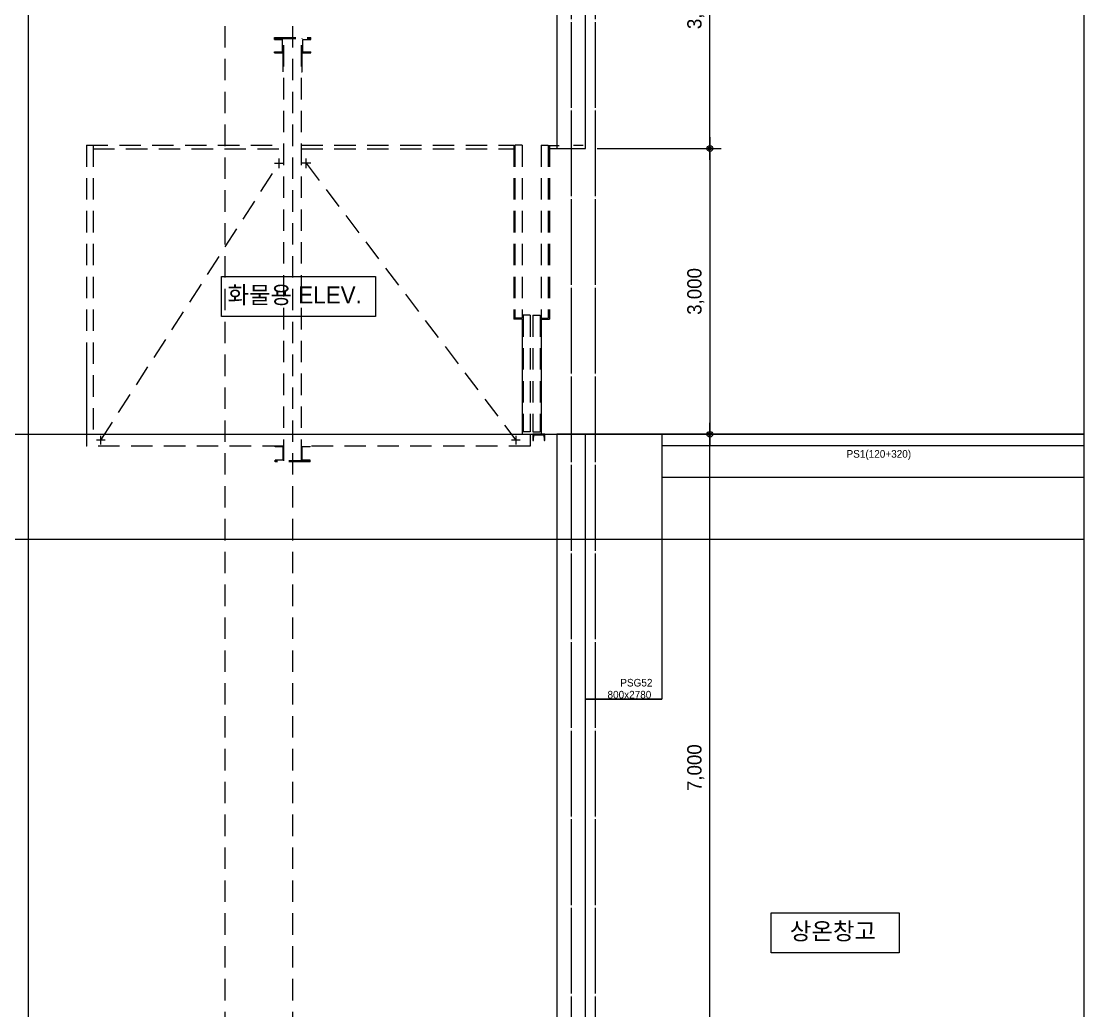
# Model space of a CAD drawing. Header units: millimetres. Extents: x 11948722 to 13111668, y -10771712 to -10232988.
# Drawn here: x 12272658 to 12283813, y -10552215 to -10541826 of the extents above; entities that cross this region are included whole.
import ezdxf
from ezdxf.enums import TextEntityAlignment as Align

# ---------------------------------------------------------------- set-up
doc = ezdxf.new("R2010")
doc.units = ezdxf.units.MM
doc.header["$LTSCALE"] = 150
doc.header["$MEASUREMENT"] = 0
doc.linetypes.add('CEN', pattern=[6.2, 6, -0.1, 0, -0.1])
doc.linetypes.add('HID', pattern=[2.3, 1.5, -0.8])
doc.layers.get('0').update_dxf_attribs({"linetype": 'CONTINUOUS'})
doc.layers.get('Defpoints').update_dxf_attribs({"color": 117, "linetype": 'CONTINUOUS'})
for name, color, linetype in [('A-중심선', 10, 'CEN'), ('CON-C', 2, 'CONTINUOUS'), ('elev', 8, 'HID'), ('Xref-계단단면도$0$3 dim0', 7, 'CONTINUOUS'), ('Xref-계단단면도$0$TEX', 3, 'CONTINUOUS'), ('Xref-계단단면도$0$TEX-SYM', 3, 'CONTINUOUS')]:
    doc.layers.add(name, color=color, linetype=linetype)
doc.styles.add('Xref-계단단면도$0$나눔고딕 Se', font='')
doc.styles.add('Xref-계단단면도$0$돋움', font='')
doc.styles.get('Xref-계단단면도$0$나눔고딕 Se').set_extended_font_data('Dotum')
doc.styles.get('Xref-계단단면도$0$돋움').set_extended_font_data('Dotum')
doc.dimstyles.new('Xref-계단단면도$0$A1-100', dxfattribs={"dimtxt": 3, "dimasz": 1, "dimexe": 2, "dimexo": 2, "dimgap": 1, "dimtad": 1, "dimdec": 0, "dimzin": 12, "dimdsep": 46, "dimlunit": 6, "dimtxsty": 'Xref-계단단면도$0$나눔고딕 Se', "dimblk1": 'Xref-계단단면도$0$DIMDOT', "dimblk2": 'Xref-계단단면도$0$DIMDOT', "dimsah": 1, "dimcen": -1, "dimdle": 2, "dimclrd": 256, "dimclre": 256, "dimclrt": 3, "dimadec": 0, "dimazin": 0, "dimtfac": 1, "dimtdec": 0, "dimtix": 1, "dimtmove": 2, "dimatfit": 3, "dimldrblk": 'Xref-계단단면도$0$DIMDOT', "dimfxl": 1, "dimtvp": 1, "dimtolj": 1, "dimtzin": 12, "dimlwd": -1, "dimlwe": -1, "dimarcsym": 0})

# ---------------------------------------------------------------- blocks, each defined once
blk = doc.blocks.new('Xref-계단단면도$0$DIMDOT')
at = {"color": 0}
blk.add_line((-2, 0), (2, 0), dxfattribs=at)
for radius in [0.5, 0.25]:
    blk.add_circle((0, 0), radius, dxfattribs=at)
blk = doc.blocks.new('*D82')
at = {"layer": 'Defpoints', "color": 0, "transparency": 16777216}
for p in [(12283813, -10536163), (12287413, -10536163), (12283813, -10566163)]:
    blk.add_point(p, dxfattribs=at)
at = {"layer": 'Xref-계단단면도$0$3 dim0', "transparency": 16777216}
for p, q in [((12283933, -10536163), (12287533, -10536163)), ((12287413, -10566103), (12287413, -10536223)), ((12283933, -10566163), (12287533, -10566163))]:
    blk.add_line(p, q, dxfattribs=at)
at = {"layer": 'Xref-계단단면도$0$3 dim0', "transparency": 16777216, "xscale": 60, "yscale": 60, "zscale": 60}
for p, rotation in [((12287413, -10536163), 90), ((12287413, -10566163), 270)]:
    blk.add_blockref('Xref-계단단면도$0$DIMDOT', p, dxfattribs=dict(at, rotation=rotation))
at = {"layer": 'Xref-계단단면도$0$3 dim0', "color": 3, "transparency": 16777216, "insert": (12287228, -10551163), "char_height": 210, "attachment_point": 5, "rotation": 90, "style": 'Xref-계단단면도$0$나눔고딕 Se'}
blk.add_mtext('\\A1;30,000', dxfattribs=at)
blk = doc.blocks.new('A$C1C387044')
at = {"layer": 'elev'}
for p, q in [((0, -36071), (0, -851)), ((-710, -36071), (-710, -1944)), ((-92, -9016), (-92, -4583)), ((92, -9016), (92, -4583)), ((-2165, -5703), (-92, -5703)), ((-2165, -5703), (-2165, -8739)), ((-2096, -5703), (-2096, -8739)), ((-2096, -5740), (-92, -5740)), ((92, -5703), (2321, -5703)), ((92, -5740), (2321, -5740)), ((2321, -5703), (2321, -7530)), ((2321, -5703), (2321, -7530)), ((2333, -5703), (2333, -7518)), ((2408, -5703), (2333, -5703)), ((2333, -5703), (2333, -7518)), ((2408, -5703), (2333, -5703)), ((2408, -5703), (2408, -7518)), ((2408, -5703), (2408, -7518)), ((2609, -5703), (2609, -7518)), ((2609, -5703), (2683, -5703)), ((2609, -5703), (2609, -7518)), ((2609, -5703), (2683, -5703)), ((2683, -5703), (2683, -7518)), ((2683, -5703), (2683, -7518)), ((2695, -5703), (2695, -7530)), ((2695, -5704), (2798, -5704)), ((2695, -5738), (3051, -5737)), ((2948, -5703), (3051, -5703)), ((2948, -5703), (3051, -5703)), ((-192, -5892), (-92, -5892)), ((-142, -5942), (-142, -5843)), ((192, -5892), (92, -5892)), ((142, -5942), (142, -5843)), ((2408, -7530), (2321, -7530)), ((2408, -7530), (2321, -7530)), ((2408, -7518), (2333, -7518)), ((2408, -7518), (2333, -7518)), ((2419, -7488), (2419, -8710)), ((2494, -7488), (2419, -7488)), ((2419, -7488), (2419, -8710)), ((2494, -7488), (2419, -7488)), ((2494, -7488), (2494, -8710)), ((2494, -7488), (2494, -8710)), ((2523, -7488), (2523, -8710)), ((2523, -7488), (2597, -7488)), ((2523, -7488), (2523, -8710)), ((2523, -7488), (2597, -7488)), ((2597, -7488), (2597, -8710)), ((2597, -7488), (2597, -8710)), ((2609, -7518), (2683, -7518)), ((2609, -7518), (2683, -7518)), ((2609, -7530), (2695, -7530)), ((2609, -7530), (2695, -7530)), ((-2165, -7903), (-2165, -8739)), ((-92, -8739), (-2165, -8739)), ((-2165, -8739), (-2165, -8862)), ((-1969, -8800), (-2061, -8800)), ((-2015, -8846), (-2015, -8754)), ((2494, -8739), (92, -8739)), ((2390, -8800), (2298, -8800)), ((2344, -8754), (2344, -8846)), ((2494, -8710), (2419, -8710)), ((2494, -8710), (2419, -8710)), ((2494, -8739), (2494, -8862)), ((2523, -8710), (2597, -8710)), ((2523, -8710), (2597, -8710)), ((2523, -8710), (2597, -8710)), ((2523, -8710), (2597, -8710)), ((-92, -8862), (-2165, -8862)), ((-185, -8869), (-185, -8862)), ((-100, -8869), (-185, -8869)), ((-100, -9008), (-100, -8869)), ((2494, -8862), (92, -8862)), ((100, -9008), (100, -8869)), ((185, -8869), (100, -8869)), ((185, -8869), (185, -8862)), ((-185, -9027), (-185, -9008)), ((-100, -9008), (-185, -9008)), ((185, -9016), (-185, -9016)), ((185, -9027), (-185, -9027)), ((185, -9008), (100, -9008)), ((185, -9027), (185, -9008))]:
    blk.add_line(p, q, dxfattribs=at)
at = {"layer": 'elev', "color": 8}
for p, q in [((-192, -4572), (192, -4572)), ((-192, -4591), (-192, -4572)), ((192, -4591), (192, -4572)), ((-192, -4583), (192, -4581)), ((-192, -4591), (-108, -4591)), ((-108, -4723), (-108, -4591)), ((-100, -4931), (-100, -4583)), ((100, -4931), (100, -4583)), ((108, -4591), (192, -4591)), ((108, -4723), (108, -4591)), ((-192, -4723), (-108, -4723)), ((-192, -4731), (-192, -4723)), ((-192, -4731), (-100, -4731)), ((100, -4731), (192, -4731)), ((108, -4723), (192, -4723)), ((192, -4731), (192, -4723)), ((92, -4931), (100, -4931))]:
    blk.add_line(p, q, dxfattribs=at)
at = {"layer": 'elev', "color": 7, "linetype": 'Continuous'}
for p, q in [((2695, -5703), (2695, -5746)), ((2648, -8737), (2523, -8737)), ((2523, -8737), (2523, -8802)), ((2648, -8737), (2523, -8737)), ((2523, -8737), (2523, -8802)), ((2523, -8802), (2524, -8802)), ((2523, -8802), (2524, -8802)), ((2528, -8799), (2533, -8743)), ((2528, -8799), (2533, -8743)), ((2533, -8743), (2637, -8743)), ((2533, -8743), (2637, -8743)), ((2637, -8743), (2642, -8799)), ((2637, -8743), (2642, -8799)), ((2646, -8802), (2648, -8802)), ((2646, -8802), (2648, -8802)), ((2648, -8802), (2648, -8737)), ((2648, -8802), (2648, -8737))]:
    blk.add_line(p, q, dxfattribs=at)
at = {"layer": 'elev', "color": 5}
for p, q in [((-2015, -8800), (-142, -5892)), ((142, -5892), (2344, -8800))]:
    blk.add_line(p, q, dxfattribs=at)
at = {"layer": 'elev', "linetype": 'Continuous'}
for p, q in [((2408, -7530), (2408, -8737)), ((2408, -7530), (2408, -8737)), ((2609, -7530), (2609, -8737)), ((2609, -7530), (2609, -8737))]:
    blk.add_line(p, q, dxfattribs=at)
at = {"layer": 'elev', "color": 7, "linetype": 'Continuous'}
for centre, start, end in [((2524, -8798), 270, 355), ((2524, -8798), 270, 355), ((2646, -8798), 185, 270), ((2646, -8798), 185, 270)]:
    blk.add_arc(centre, 4, start, end, dxfattribs=at)
blk = doc.blocks.new('*D777')
at = {"layer": 'Defpoints', "color": 0, "transparency": 16777216}
for p in [(12278283, -10546163), (12279888, -10546163), (12278583, -10553163)]:
    blk.add_point(p, dxfattribs=at)
at = {"layer": 'Xref-계단단면도$0$3 dim0', "transparency": 16777216}
for p, q in [((12278403, -10546163), (12280008, -10546163)), ((12279888, -10553103), (12279888, -10546223)), ((12278703, -10553163), (12280008, -10553163))]:
    blk.add_line(p, q, dxfattribs=at)
at = {"layer": 'Xref-계단단면도$0$3 dim0', "transparency": 16777216, "xscale": 60, "yscale": 60, "zscale": 60}
for p, rotation in [((12279888, -10546163), 90), ((12279888, -10553163), 270)]:
    blk.add_blockref('Xref-계단단면도$0$DIMDOT', p, dxfattribs=dict(at, rotation=rotation))
at = {"layer": 'Xref-계단단면도$0$3 dim0', "color": 3, "transparency": 16777216, "insert": (12279739, -10549663), "char_height": 150, "attachment_point": 5, "rotation": 90, "style": 'Xref-계단단면도$0$나눔고딕 Se'}
blk.add_mtext('\\A1;7,000', dxfattribs=at)
blk = doc.blocks.new('*D779')
at = {"layer": 'Defpoints', "color": 0, "transparency": 16777216}
for p in [(12278583, -10543163), (12279677, -10546163), (12279888, -10546163)]:
    blk.add_point(p, dxfattribs=at)
at = {"layer": 'Xref-계단단면도$0$3 dim0', "transparency": 16777216}
for p, q in [((12278703, -10543163), (12280008, -10543163)), ((12279888, -10543223), (12279888, -10546103)), ((12279797, -10546163), (12280008, -10546163))]:
    blk.add_line(p, q, dxfattribs=at)
at = {"layer": 'Xref-계단단면도$0$3 dim0', "transparency": 16777216, "xscale": 60, "yscale": 60, "zscale": 60}
for p, rotation in [((12279888, -10543163), 90), ((12279888, -10546163), 270)]:
    blk.add_blockref('Xref-계단단면도$0$DIMDOT', p, dxfattribs=dict(at, rotation=rotation))
at = {"layer": 'Xref-계단단면도$0$3 dim0', "color": 3, "transparency": 16777216, "insert": (12279739, -10544663), "char_height": 150, "attachment_point": 5, "rotation": 90, "style": 'Xref-계단단면도$0$나눔고딕 Se'}
blk.add_mtext('\\A1;3,000', dxfattribs=at)
blk = doc.blocks.new('*D780')
at = {"layer": 'Defpoints', "color": 0, "transparency": 16777216}
for p in [(12278283, -10540163), (12279888, -10540163), (12278583, -10543163)]:
    blk.add_point(p, dxfattribs=at)
at = {"layer": 'Xref-계단단면도$0$3 dim0', "transparency": 16777216}
for p, q in [((12278403, -10540163), (12280008, -10540163)), ((12279888, -10543103), (12279888, -10540223)), ((12278703, -10543163), (12280008, -10543163))]:
    blk.add_line(p, q, dxfattribs=at)
at = {"layer": 'Xref-계단단면도$0$3 dim0', "transparency": 16777216, "xscale": 60, "yscale": 60, "zscale": 60}
for p, rotation in [((12279888, -10540163), 90), ((12279888, -10543163), 270)]:
    blk.add_blockref('Xref-계단단면도$0$DIMDOT', p, dxfattribs=dict(at, rotation=rotation))
at = {"layer": 'Xref-계단단면도$0$3 dim0', "color": 3, "transparency": 16777216, "insert": (12279739, -10541663), "char_height": 150, "attachment_point": 5, "rotation": 90, "style": 'Xref-계단단면도$0$나눔고딕 Se'}
blk.add_mtext('\\A1;3,000', dxfattribs=at)

msp = doc.modelspace()

# ---------------------------------------------------------------- linework, layer by layer
at = {"layer": 'A-중심선'}
for p, q in [((12278432.6, -10528812.8), (12278432.6, -10580443.8)), ((12278682.6, -10528812.8), (12278682.6, -10580443.8))]:
    msp.add_line(p, q, dxfattribs=at)
at = {"layer": 'A-중심선', "linetype": 'ByBlock', "ltscale": 0.5}
for p, q in [((12266187.3, -10546162.8), (12283813.3, -10546162.8)), ((12266187.3, -10547262.8), (12283813.3, -10547262.8))]:
    msp.add_line(p, q, dxfattribs=at)
at = {"layer": 'CON-C'}
msp.add_line((12278582.6, -10548942.8), (12279382.6, -10548942.8), dxfattribs=at)
for points in [[(12283813.3, -10576387.8), (12278582.6, -10576387.8), (12278582.6, -10576162.8), (12278282.6, -10576162.8), (12278282.6, -10578062.8), (12272732.6, -10578062.8), (12272732.6, -10540162.8), (12278282.6, -10540162.8), (12278282.6, -10543162.8), (12278582.6, -10543162.8), (12278582.6, -10537165.8)], [(12283813.3, -10546162.8), (12278282.6, -10546162.8), (12278282.6, -10553162.8), (12278582.6, -10553162.8), (12278582.6, -10546612.8)], [(12283813.3, -10546282.8), (12279382.6, -10546282.8)], [(12279382.6, -10546612.8), (12283813.3, -10546612.8)]]:
    msp.add_lwpolyline(points, dxfattribs=at)
at = {"layer": 'CON-C', "ltscale": 1200}
msp.add_lwpolyline([(12279382.6, -10548942.8), (12278582.6, -10548942.8), (12278582.6, -10546162.8), (12279382.6, -10546162.8)], close=True, dxfattribs=at)
at = {"layer": 'Defpoints', "ltscale": 1200}
msp.add_lwpolyline([(12266187.3, -10525959.4), (12283813.3, -10525959.4), (12283813.3, -10580443.8), (12266187.3, -10580443.8)], close=True, dxfattribs=at)
at = {"layer": 'Xref-계단단면도$0$TEX-SYM'}
for points in [[(12274759.8, -10544507.6), (12276378.4, -10544507.6), (12276378.4, -10544927.6), (12274759.8, -10544927.6)], [(12280530.7, -10551187.2), (12281875.2, -10551187.2), (12281875.2, -10551607.2), (12280530.7, -10551607.2)]]:
    msp.add_lwpolyline(points, close=True, dxfattribs=at)

# ---------------------------------------------------------------- block references
at = {"layer": 'elev', "ltscale": 1200}
msp.add_blockref('A$C1C387044', (12275507.6, -10537425.3), dxfattribs=at)

# ---------------------------------------------------------------- texts
at = {"layer": 'Defpoints', "style": 'Xref-계단단면도$0$돋움'}
for s, p in [('PS1(120+320)', (12281322.9, -10546408.5)), ('PSG52', (12278947.5, -10548810.9)), ('800x2780', (12278813.1, -10548936.6))]:
    msp.add_text(s, height=80, dxfattribs=at).set_placement(p)
at = {"layer": 'Xref-계단단면도$0$TEX', "style": 'Xref-계단단면도$0$돋움'}
for s, p in [('화물용 ELEV.', (12274823.1, -10544699.6)), ('상온창고', (12280727.5, -10551379.1))]:
    msp.add_text(s, height=180, dxfattribs=at).set_placement(p, align=Align.MIDDLE_LEFT)

# ---------------------------------------------------------------- dimensions: what is measured, and where the dimension line sits
at = {"layer": 'Xref-계단단면도$0$3 dim0'}
for base, p1, p2, angle, override, picture, middle in [((12287413.3, -10536162.8), (12283813.3, -10566162.8), (12283813.3, -10536162.8), 90, {"dimscale": 60, "dimtxt": 3.5}, '*D82', (12287227.9, -10551162.8)), ((12279888.1, -10540162.8), (12278582.6, -10543162.8), (12278282.6, -10540162.8), 90, {"dimscale": 60, "dimtxt": 2.5}, '*D780', (12279738.6, -10541662.8)), ((12279888.1, -10546162.8), (12278582.6, -10543162.8), (12279677, -10546162.8), 270, {"dimscale": 60, "dimtxt": 2.5}, '*D779', (12279738.6, -10544662.8)), ((12279888.1, -10546162.8), (12278582.6, -10553162.8), (12278282.6, -10546162.8), 90, {"dimscale": 60, "dimtxt": 2.5}, '*D777', (12279738.6, -10549662.8))]:
    dim = msp.add_linear_dim(base=base, p1=p1, p2=p2, angle=angle, dimstyle='Xref-계단단면도$0$A1-100', override=override, dxfattribs=at)
    dim.commit()
    dim.dimension.update_dxf_attribs({"geometry": picture, "text_midpoint": middle})

doc.saveas('drawing.dxf')
